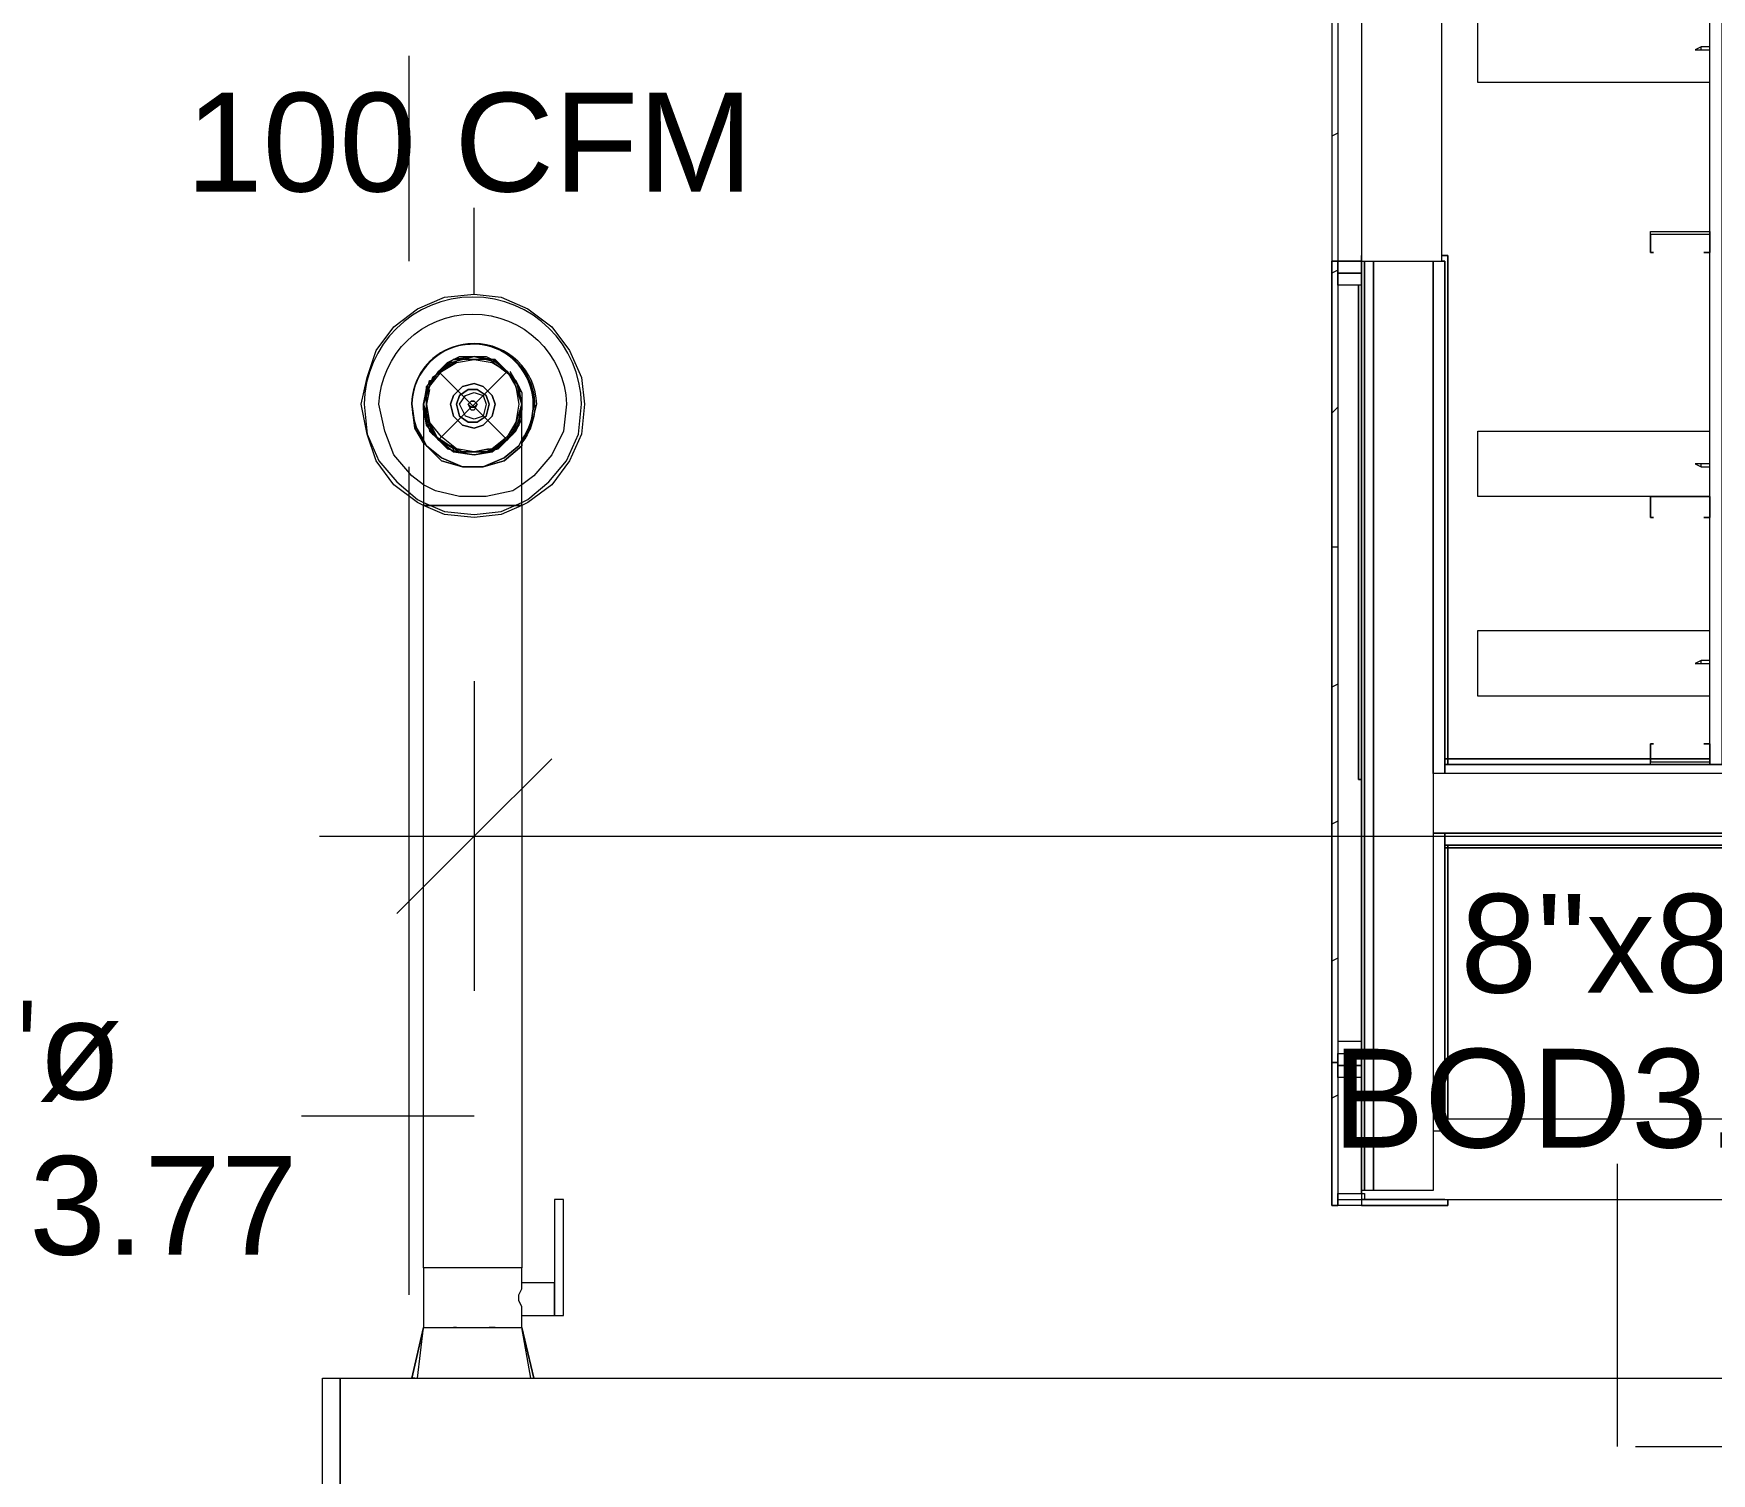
# Model space of a CAD drawing. Header units: metres. Extents: x -2 to 237, y -8 to 52.
# Drawn here: x 21.084 to 23.666, y 9.958 to 12.173 of the extents above; entities that cross this region are included whole.
import ezdxf

# ---------------------------------------------------------------- set-up
doc = ezdxf.new("R2010")
doc.units = ezdxf.units.M
doc.layers.add('HVAC - Ductos', color=5, linetype='Continuous', lineweight=0)
doc.layers.add('PDF_Text', color=7, linetype='Continuous', lineweight=0)
doc.layers.add('PDF_Geometry', color=7, linetype='Continuous', lineweight=0, true_color=0xaaaaaa)
doc.styles.add('PDF Helvetica', font='')
doc.styles.get('PDF Helvetica').set_extended_font_data('Helvetica')

msp = doc.modelspace()

# ---------------------------------------------------------------- linework, layer by layer
at = {"layer": 'HVAC - Ductos', "lineweight": 0}
for points in [[(21.762, 11.7724), (21.762, 11.9053)], [(21.762, 11.6762), (21.785, 11.6716), (21.762, 11.6762), (21.7346, 11.6716), (21.73, 11.6716), (21.7071, 11.6533), (21.6888, 11.6304), (21.6842, 11.6029), (21.6888, 11.6258), (21.6934, 11.6304), (21.7117, 11.6533), (21.7346, 11.667), (21.762, 11.6716), (21.7896, 11.667), (21.8125, 11.6533), (21.8262, 11.6304), (21.8308, 11.6029), (21.8262, 11.5754), (21.8125, 11.5526), (21.7896, 11.5342), (21.762, 11.5296), (21.7346, 11.5342), (21.7117, 11.5526), (21.6934, 11.5754), (21.6888, 11.6029), (21.6934, 11.6258), (21.6888, 11.6029), (21.6934, 11.5754)], [(21.6842, 11.5984), (21.6842, 11.6029), (21.6888, 11.5708), (21.6842, 11.5984), (21.6842, 11.6029), (21.6888, 11.6212), (21.6934, 11.6396), (21.698, 11.6396), (21.7071, 11.6533), (21.7254, 11.667), (21.7438, 11.6716), (21.762, 11.6762), (21.7804, 11.6716), (21.7987, 11.667), (21.8125, 11.6533), (21.8262, 11.6396), (21.8308, 11.6212), (21.8354, 11.6029), (21.8308, 11.58), (21.8262, 11.5662), (21.8125, 11.548), (21.7987, 11.5388), (21.7804, 11.5296), (21.762, 11.5296), (21.7438, 11.5296), (21.7254, 11.5388), (21.7071, 11.548), (21.698, 11.5662), (21.6888, 11.58), (21.6888, 11.6029), (21.6888, 11.6212), (21.698, 11.6396), (21.7071, 11.6533), (21.7208, 11.667), (21.7392, 11.6762), (21.762, 11.6762), (21.7804, 11.6762), (21.7987, 11.667), (21.8125, 11.6533), (21.8262, 11.6396), (21.8354, 11.6212), (21.8354, 11.6029), (21.8354, 11.5984), (21.8354, 11.6029), (21.8308, 11.6258)], [(21.8125, 11.6533), (21.7896, 11.6716), (21.762, 11.6762), (21.73, 11.6716), (21.7071, 11.6533), (21.6934, 11.635)], [(21.698, 11.6396), (21.7071, 11.6533), (21.7208, 11.667), (21.73, 11.6716), (21.7346, 11.6716), (21.7392, 11.6762), (21.762, 11.6762), (21.7804, 11.6762), (21.7896, 11.6716), (21.7987, 11.667), (21.8125, 11.6533), (21.8262, 11.6396), (21.8308, 11.6304), (21.8308, 11.6258), (21.8354, 11.6212), (21.8354, 11.6029), (21.8354, 11.5938)], [(21.73, 11.6716), (21.7346, 11.6716)], [(21.7346, 11.6716), (21.7575, 11.6762)], [(21.7896, 11.6716), (21.7896, 11.6716)], [(21.7942, 11.6716), (21.8125, 11.6533), (21.8308, 11.6304), (21.8308, 11.6258), (21.8354, 11.6029), (21.8308, 11.5754), (21.8308, 11.5708), (21.8354, 11.6029), (21.8308, 11.6304), (21.8171, 11.6533)], [(21.6934, 11.6304), (21.7071, 11.6533), (21.73, 11.667)], [(21.7208, 11.667), (21.7208, 11.667)], [(21.7896, 11.667), (21.8125, 11.6533), (21.8262, 11.6304)], [(21.6842, 11.5938), (21.6842, 11.6029), (21.6888, 11.6212), (21.6888, 11.6258), (21.6888, 11.6304), (21.6934, 11.635), (21.6888, 11.6304), (21.6888, 11.6258)], [(21.6934, 11.6396), (21.6934, 11.6396)], [(21.6934, 11.6396), (21.6934, 11.6304)], [(21.8262, 11.6396), (21.8262, 11.6396)], [(21.8308, 11.6304), (21.8308, 11.6258)], [(21.6842, 11.5984), (21.6842, 11.5938), (21.6842, 11.5754), (21.6842, 11.548), (21.6842, 11.5113), (21.6842, 11.4655), (21.6842, 11.4472), (21.6888, 11.4472), (21.6934, 11.4472), (21.7071, 11.4472), (21.7208, 11.4472), (21.7392, 11.4472), (21.762, 11.4472), (21.7804, 11.4472), (21.7987, 11.4472), (21.8125, 11.4472), (21.8262, 11.4472), (21.8354, 11.4472), (21.8354, 11.493), (21.8354, 11.5342), (21.8354, 11.5662), (21.8354, 11.5892), (21.8354, 11.5984)], [(21.6842, 11.5938), (21.6888, 11.58), (21.6934, 11.5617), (21.7071, 11.548), (21.6934, 11.5708), (21.6888, 11.5708), (21.6888, 11.5754)], [(21.7346, 11.5296), (21.73, 11.5296), (21.73, 11.5342), (21.7071, 11.548), (21.7208, 11.5342), (21.7392, 11.5296), (21.762, 11.525), (21.7804, 11.5296), (21.7987, 11.5342), (21.8125, 11.548), (21.8262, 11.5617), (21.8354, 11.58), (21.8354, 11.5938)], [(21.8354, 11.5984), (21.8308, 11.5708)], [(21.8262, 11.5708), (21.8125, 11.548), (21.7896, 11.5342)], [(21.8308, 11.5708), (21.8308, 11.5708)], [(21.785, 11.5342), (21.762, 11.5296), (21.7346, 11.5342)], [(21.7942, 11.5342), (21.7896, 11.5296), (21.785, 11.5296)], [(21.8354, 11.4792), (21.8216, 11.47), (21.7804, 11.4609), (21.7392, 11.4609), (21.7026, 11.47), (21.6842, 11.4792)], [(21.6842, 11.4518), (21.7162, 11.438), (21.762, 11.4334), (21.8033, 11.438), (21.8354, 11.4518)], [(21.8354, 11.4472), (21.8033, 11.4334), (21.762, 11.4288), (21.7162, 11.4334), (21.6842, 11.4472)], [(21.8354, 11.4472), (21.8262, 11.4472), (21.8125, 11.4472), (21.7987, 11.4472), (21.7804, 11.4472), (21.762, 11.4472), (21.7392, 11.4472), (21.7208, 11.4472), (21.7071, 11.4472), (21.6934, 11.4472), (21.6888, 11.4472), (21.6842, 11.4472)], [(21.762, 11.1769), (21.762, 10.9386), (21.762, 10.7003)], [(21.8812, 11.0577), (21.762, 10.9386), (21.643, 10.8195)], [(21.5238, 10.9386), (28.4101, 10.9386), (30.8566, 10.9386), (31.5026, 10.9386), (32.057, 10.9386), (36.9731, 10.9386)], [(21.762, 10.5079), (21.4963, 10.5079)], [(23.5214, 9.9994), (23.5214, 10.4346)], [(21.675, 10.1047), (21.6842, 10.1826), (21.6888, 10.1826), (21.6934, 10.1826), (21.7071, 10.1826), (21.7208, 10.1826), (21.7392, 10.1826), (21.762, 10.1826), (21.7804, 10.1826), (21.7987, 10.1826), (21.8125, 10.1826), (21.8262, 10.1826), (21.8308, 10.1826), (21.8354, 10.1826), (21.8354, 10.2009), (21.8858, 10.2009), (21.8995, 10.2009), (21.8995, 10.3796), (21.8858, 10.3796), (21.8858, 10.2009), (21.8858, 10.2055), (21.8858, 10.2101), (21.8858, 10.2147), (21.8858, 10.2193), (21.8858, 10.2285), (21.8858, 10.233), (21.8858, 10.2421), (21.8858, 10.2467), (21.8858, 10.2513), (21.8354, 10.2513), (21.8354, 10.2743), (21.8262, 10.2743), (21.8125, 10.2743), (21.7987, 10.2743), (21.7804, 10.2743), (21.762, 10.2743), (21.7392, 10.2743), (21.7208, 10.2743), (21.7071, 10.2743), (21.6934, 10.2743), (21.6888, 10.2743), (21.6842, 10.2743), (21.6842, 10.1826)], [(21.8354, 10.2009), (21.8354, 10.2055), (21.8354, 10.2101), (21.8354, 10.2147), (21.8308, 10.2239), (21.8308, 10.233), (21.8354, 10.2421), (21.8354, 10.2467), (21.8354, 10.2513)], [(21.6659, 10.1047), (21.6842, 10.1826), (21.6659, 10.1047)], [(21.6888, 10.1826), (21.6888, 10.1826)], [(21.7071, 10.1826), (21.7208, 10.1826)], [(21.7575, 10.1826), (21.762, 10.1826)], [(21.8125, 10.1826), (21.8125, 10.1826)], [(21.8262, 10.1826), (21.8308, 10.1826)], [(21.8354, 10.1047), (21.8446, 10.1047), (21.8491, 10.1047), (21.8537, 10.1047), (21.8354, 10.1826), (21.8537, 10.1047)], [(21.8354, 10.1826), (21.8354, 10.1826)], [(21.8491, 10.1047), (21.8354, 10.1826)], [(21.6704, 10.1047), (21.6659, 10.1047), (21.6704, 10.1047), (21.675, 10.1047), (21.6842, 10.1047)], [(21.6888, 10.1047), (21.7071, 10.1047), (21.7117, 10.1047), (21.7162, 10.1047), (21.7254, 10.1047), (21.7392, 10.1047), (21.7438, 10.1047), (21.7484, 10.1047), (21.7712, 10.1047), (21.7758, 10.1047), (21.7804, 10.1047), (21.7942, 10.1047), (21.8033, 10.1047), (21.8079, 10.1047), (21.8125, 10.1047), (21.8308, 10.1047)], [(21.8537, 10.1047), (21.8537, 10.1047)], [(23.5489, 9.9994), (23.7872, 9.9994), (24.0254, 9.9994)]]:
    msp.add_lwpolyline(points, dxfattribs=at)
for points in [[(21.6842, 10.2743), (21.6842, 11.4472), (21.675, 11.4518), (21.6384, 11.4792), (21.6109, 11.5159), (21.5971, 11.5571), (21.588, 11.6029), (21.5971, 11.6442), (21.6109, 11.6854), (21.6384, 11.7221), (21.675, 11.7495), (21.7162, 11.7679), (21.762, 11.7724), (21.8033, 11.7679), (21.8446, 11.7495), (21.8812, 11.7221), (21.9087, 11.6854), (21.927, 11.6442), (21.9316, 11.6029), (21.927, 11.5571), (21.9087, 11.5159), (21.8812, 11.4792), (21.8446, 11.4518), (21.8354, 11.4472), (21.8354, 10.2743), (21.8262, 10.2743), (21.8125, 10.2743), (21.7987, 10.2743), (21.7804, 10.2743), (21.762, 10.2743), (21.7392, 10.2743), (21.7208, 10.2743), (21.7071, 10.2743), (21.6934, 10.2743), (21.6888, 10.2743)], [(21.7942, 11.6716), (21.7896, 11.6716), (21.785, 11.6716), (21.7896, 11.6716)], [(21.73, 11.6166), (21.7254, 11.6029), (21.73, 11.6166), (21.7438, 11.6304), (21.762, 11.635), (21.7758, 11.6304), (21.7896, 11.6166), (21.7942, 11.6029), (21.7896, 11.6166), (21.7758, 11.6304), (21.762, 11.635), (21.7438, 11.6304)], [(21.7392, 11.6166), (21.7346, 11.6029), (21.7392, 11.6166), (21.7529, 11.6258), (21.7666, 11.6258), (21.7804, 11.6166), (21.785, 11.6029), (21.7804, 11.6166), (21.7666, 11.6258), (21.7529, 11.6258)], [(21.7758, 11.5846), (21.762, 11.58), (21.7484, 11.5846), (21.7392, 11.6029), (21.7484, 11.6166), (21.762, 11.6212), (21.7758, 11.6166), (21.7804, 11.6029)], [(21.6659, 11.6029), (21.6704, 11.5662), (21.6842, 11.5434), (21.6704, 11.5662)], [(21.7896, 11.5846), (21.7942, 11.6029), (21.7896, 11.5846), (21.7758, 11.5708), (21.762, 11.5662), (21.7438, 11.5708), (21.73, 11.5846), (21.7254, 11.6029), (21.73, 11.5846), (21.7438, 11.5708), (21.762, 11.5662), (21.7758, 11.5708)], [(21.7804, 11.5846), (21.785, 11.6029), (21.7804, 11.5846), (21.7666, 11.5754), (21.7529, 11.5754), (21.7392, 11.5846), (21.7346, 11.6029), (21.7392, 11.5846), (21.7529, 11.5754), (21.7666, 11.5754)], [(21.7575, 11.6075), (21.7529, 11.6029), (21.7575, 11.6075), (21.762, 11.6075), (21.7666, 11.6029), (21.762, 11.6075)], [(21.762, 11.5984), (21.7666, 11.6029), (21.762, 11.5938), (21.7575, 11.5938), (21.7529, 11.6029), (21.7575, 11.5984)], [(21.8125, 11.548), (21.7896, 11.5296), (21.762, 11.525), (21.73, 11.5296), (21.7071, 11.548), (21.6888, 11.5708), (21.7071, 11.548), (21.73, 11.5296), (21.762, 11.525), (21.7896, 11.5296), (21.8125, 11.548), (21.8308, 11.5708)], [(21.8079, 11.5159), (21.7758, 11.5067), (21.7438, 11.5067), (21.7117, 11.5159), (21.6888, 11.5388), (21.6842, 11.5434), (21.6888, 11.5388), (21.6842, 11.548), (21.6888, 11.5388), (21.7117, 11.5204), (21.7438, 11.5067), (21.7758, 11.5067), (21.8079, 11.5204), (21.8308, 11.5388), (21.8354, 11.548), (21.8308, 11.5388), (21.8079, 11.5204), (21.7758, 11.5067), (21.7438, 11.5067), (21.7117, 11.5204), (21.6888, 11.5388), (21.7117, 11.5159), (21.7438, 11.5067), (21.7758, 11.5067), (21.8079, 11.5159), (21.8354, 11.5388), (21.8354, 11.5434), (21.8354, 11.5388)], [(21.7346, 10.1826), (21.73, 10.1826)], [(21.7942, 10.1826), (21.7896, 10.1826), (21.785, 10.1826), (21.7896, 10.1826)], [(21.5284, 9.8986), (21.5284, 10.1047), (21.5559, 10.1047), (21.5559, 9.8986)], [(24.5615, 9.8986), (21.5559, 9.8986), (21.5559, 10.1047), (24.5615, 10.1047)]]:
    msp.add_lwpolyline(points, close=True, dxfattribs=at)
for points in [[(21.8354, 11.4518), (21.8446, 11.4564), (21.8766, 11.4838), (21.9041, 11.5159), (21.9224, 11.5571), (21.927, 11.6029, 0.986577), (21.5926, 11.6029), (21.5971, 11.5571), (21.6155, 11.5159), (21.643, 11.4838), (21.675, 11.4564), (21.6842, 11.4518)], [(21.6842, 11.4792), (21.6659, 11.493), (21.6384, 11.525), (21.6246, 11.5617), (21.6155, 11.6029, -0.962337), (21.9041, 11.6029), (21.8995, 11.5617), (21.8812, 11.525), (21.8537, 11.493), (21.8354, 11.4792)]]:
    msp.add_lwpolyline(points, format="xyb", dxfattribs=at)
msp.add_lwpolyline([(21.8354, 11.5434), (21.8491, 11.5662), (21.8583, 11.6029, 0.970265), (21.6659, 11.6029), (21.6704, 11.5708), (21.6842, 11.548, -1.368444), (21.8537, 11.6029), (21.8491, 11.5708), (21.8354, 11.548, 1.368444), (21.6659, 11.6029, -1.383826)], format="xyb", close=True, dxfattribs=at)
at = {"layer": 'PDF_Geometry', "lineweight": 0}
for points in [[(23.0816, 16.7115), (23.0907, 16.7115), (23.0907, 15.731), (23.0816, 15.731), (23.0816, 14.7551), (23.0907, 14.7551), (23.0907, 13.7792), (23.0816, 13.7792), (23.0816, 12.7987), (23.0907, 12.7987), (23.0907, 11.8229), (23.0816, 11.8229)], [(23.1274, 16.7252), (23.1274, 11.8229), (23.1274, 11.832), (23.1274, 11.8229), (23.1319, 11.8229), (23.1319, 10.3934), (23.1274, 10.3934), (23.1274, 11.8229), (23.1274, 10.3796), (23.2557, 10.3796), (26.8019, 10.3796)], [(26.8019, 11.0348), (23.2557, 11.0348), (23.2374, 11.0348), (23.2374, 11.8229), (23.2511, 11.8229), (23.2557, 11.8229), (23.2557, 11.0348), (23.2557, 11.0486), (26.8019, 11.0486), (23.2557, 11.0486), (23.5718, 11.0486), (23.2557, 11.0486), (23.2557, 11.8229), (23.2557, 11.7313), (23.2557, 11.8229), (23.2557, 11.0486), (23.2557, 11.8229), (23.2511, 11.8229), (23.2511, 15.1125)], [(23.6635, 11.0486), (23.6635, 15.1125), (23.6817, 15.1125), (23.6817, 11.0486), (26.3804, 11.0486), (26.3804, 15.1125), (26.3941, 15.1125), (26.4858, 15.1125), (26.4858, 15.0849), (26.4766, 15.0849), (26.4766, 15.0804), (26.4858, 15.0804), (26.4858, 15.1125), (26.3941, 15.1125), (26.3941, 11.0486), (26.4858, 11.0486), (26.4858, 11.0531), (26.4858, 11.0806), (26.4766, 11.0806), (26.4858, 11.0806), (26.4858, 11.0531), (26.3941, 11.0531)], [(23.0816, 12.7987), (23.0816, 11.8229), (23.0907, 11.8229), (23.0907, 10.5904), (23.0816, 10.5904), (23.0816, 11.8229), (23.0816, 10.5904), (23.0907, 10.5904), (23.0907, 10.3705), (23.0816, 10.3705), (23.0816, 10.5904), (23.0816, 10.3705), (23.0907, 10.3705)], [(23.6635, 12.0978), (23.3061, 12.0978), (23.3061, 12.2031), (23.6635, 12.2031)], [(21.6613, 12.139), (21.6613, 11.8229)], [(23.6635, 12.1527), (23.6497, 12.1527), (23.6405, 12.1482), (23.6497, 12.1482), (23.6635, 12.1482)], [(23.6497, 12.1482), (23.6497, 12.1527)], [(23.6497, 12.1482), (23.6497, 12.1482)], [(23.0907, 12.0198), (23.0816, 12.0153)], [(23.5718, 11.8641), (23.5718, 11.8641)], [(23.6635, 11.8641), (23.6635, 11.8641)], [(23.5764, 11.8366), (23.5764, 11.8366)], [(23.6543, 11.8366), (23.6543, 11.8366)], [(23.0907, 11.8091), (23.0816, 11.8045)], [(23.1274, 11.8229), (23.1274, 11.8045), (23.0907, 11.8045), (23.0907, 11.8229)], [(23.1274, 11.7862), (23.0907, 11.7862), (23.0907, 11.8045), (23.1274, 11.8045), (23.1274, 11.7862), (23.0907, 11.7862), (23.0907, 10.6041), (23.1274, 10.6041), (23.1274, 10.6225), (23.0907, 10.6225), (23.0907, 10.6041), (23.1274, 10.6041), (23.1274, 10.5858), (23.0907, 10.5858), (23.0907, 10.6041)], [(23.0907, 11.5984), (23.0816, 11.5892)], [(23.6635, 11.4609), (23.3061, 11.4609), (23.3061, 11.5617), (23.6635, 11.5617)], [(21.6613, 11.5067), (21.6613, 10.233)], [(23.6635, 11.5113), (23.6497, 11.5113), (23.6405, 11.5113), (23.6497, 11.5067), (23.6635, 11.5067)], [(23.6497, 11.5113), (23.6497, 11.5113)], [(23.6497, 11.5067), (23.6497, 11.5113)], [(23.5718, 11.4609), (23.5718, 11.4609)], [(23.5718, 11.4609), (23.5718, 11.4609)], [(23.6635, 11.4609), (23.6635, 11.4609)], [(23.6635, 11.4609), (23.6635, 11.4609)], [(23.5764, 11.4288), (23.5764, 11.4288)], [(23.6543, 11.4288), (23.6543, 11.4288)], [(23.0907, 11.383), (23.0816, 11.383)], [(23.6635, 11.1539), (23.3061, 11.1539), (23.3061, 11.2547), (23.6635, 11.2547)], [(23.6635, 11.2089), (23.6497, 11.2089), (23.6405, 11.2043), (23.6497, 11.2043), (23.6635, 11.2043)], [(23.6497, 11.2043), (23.6497, 11.2089)], [(23.6497, 11.2043), (23.6497, 11.2043)], [(23.0907, 11.1723), (23.0816, 11.1677)], [(23.5764, 11.0806), (23.5764, 11.0806)], [(23.6543, 11.0806), (23.6543, 11.0806)], [(23.5718, 11.0531), (23.5718, 11.0531)], [(23.6635, 11.0531), (23.6635, 11.0531)], [(23.2557, 11.0486), (23.2557, 11.0486)], [(26.8019, 11.0486), (23.2557, 11.0486), (26.8019, 11.0486)], [(23.0907, 10.9615), (23.0816, 10.9569)], [(23.2557, 10.9248), (26.8019, 10.9248), (23.2557, 10.9248)], [(23.2557, 10.9248), (23.2557, 10.9248)], [(23.0907, 10.7507), (23.0816, 10.7461)], [(23.0907, 10.5674), (23.0907, 10.3888), (23.1319, 10.3888), (23.1319, 10.3796)], [(23.0907, 10.54), (23.0816, 10.5354)], [(23.2557, 10.485), (23.2557, 10.485)], [(23.1274, 10.3888), (23.1274, 10.3705), (23.0907, 10.3705), (23.0907, 10.3888), (23.1274, 10.3888), (23.1274, 10.3934)], [(23.0907, 10.3888), (23.0907, 10.3796), (23.1319, 10.3796), (23.1457, 10.3796), (23.2374, 10.3796), (23.2557, 10.3796)]]:
    msp.add_lwpolyline(points, dxfattribs=at)
for points in [[(23.5718, 11.8641), (23.5718, 11.8687), (23.6635, 11.8687), (23.6635, 11.8641), (23.6635, 11.8366), (23.6543, 11.8366), (23.6635, 11.8366), (23.6635, 11.8641), (23.5718, 11.8641), (23.5718, 11.8366)], [(23.2603, 11.832), (23.2511, 11.832), (23.2603, 11.832), (23.2603, 11.0486)], [(23.5764, 11.8366), (23.5718, 11.8366)], [(23.1274, 11.8229), (23.0907, 11.8229)], [(23.1319, 10.3934), (23.1319, 11.8229), (23.1457, 11.8229), (23.1457, 10.3934)], [(23.1457, 10.3934), (23.1457, 11.8229), (23.2374, 11.8229), (23.2374, 10.3934)], [(23.1228, 11.0256), (23.1274, 11.0256), (23.1274, 11.7862), (23.1274, 11.0256), (23.1228, 11.0256), (23.1228, 11.7862)], [(23.5718, 11.4609), (23.6635, 11.4609), (23.6635, 11.4288), (23.6543, 11.4288), (23.6635, 11.4288), (23.6635, 11.4609), (23.5718, 11.4609), (23.5718, 11.4288)], [(23.5764, 11.4288), (23.5718, 11.4288)], [(23.5718, 11.0531), (23.6635, 11.0531), (23.6635, 11.0806), (23.6543, 11.0806), (23.6635, 11.0806), (23.6635, 11.0531), (23.6635, 11.0486), (23.5718, 11.0486), (23.5718, 11.0531), (23.5718, 11.0806)], [(23.5764, 11.0806), (23.5718, 11.0806)], [(23.6635, 11.0577), (23.5718, 11.0577), (23.2557, 11.0577), (23.5718, 11.0577)], [(23.2374, 11.0348), (23.2374, 10.9432), (26.8202, 10.9432), (26.8202, 11.0348)], [(26.8019, 10.9432), (23.2557, 10.9432), (23.2374, 10.9432), (23.2374, 10.485), (23.2557, 10.485), (23.2557, 10.9432), (23.2557, 10.9248), (23.2557, 10.5034), (26.8019, 10.5034), (26.8019, 10.9248), (23.2557, 10.9248), (26.8019, 10.9248), (23.2557, 10.9248), (26.8019, 10.9248)], [(23.2557, 10.485), (23.2557, 10.9248), (23.2557, 10.5034)], [(23.2603, 10.5034), (23.2603, 10.9248)], [(26.8019, 10.9203), (23.2557, 10.9203)], [(23.1274, 10.5674), (23.0907, 10.5674), (23.0907, 10.5858), (23.1274, 10.5858)], [(23.1274, 10.3705), (23.2603, 10.3705), (23.2603, 10.3796), (23.2603, 10.3705)], [(23.2557, 10.3796), (23.1274, 10.3796)]]:
    msp.add_lwpolyline(points, close=True, dxfattribs=at)
at = {"layer": 'PDF_Geometry', "color": 8, "lineweight": 0, "true_color": 0x808080}
msp.add_lwpolyline([(21.8216, 11.6442), (21.785, 11.6716), (21.7392, 11.6716), (21.698, 11.6442), (21.6842, 11.6029), (21.698, 11.5571), (21.7392, 11.5296), (21.785, 11.5296), (21.8216, 11.5571), (21.8354, 11.6029)], close=True, dxfattribs=at)
for points in [[(21.7071, 11.6533), (21.8125, 11.548)], [(21.8125, 11.6533), (21.7071, 11.548)]]:
    msp.add_lwpolyline(points, dxfattribs=at)

# ---------------------------------------------------------------- texts
at = {"layer": 'PDF_Text', "lineweight": 0, "char_height": 0.1519, "attachment_point": 4, "style": 'PDF Helvetica'}
for s, insert in [('100 CFM', (21.3185, 12.0051)), ('8"x8"', (23.2795, 10.7726)), ('6"ø', (20.897, 10.6076)), ('BOD3.80', (23.0825, 10.5343)), ('BOD3.77', (20.6175, 10.3694))]:
    msp.add_mtext(s, dxfattribs=dict(at, insert=insert))

doc.saveas('drawing.dxf')
